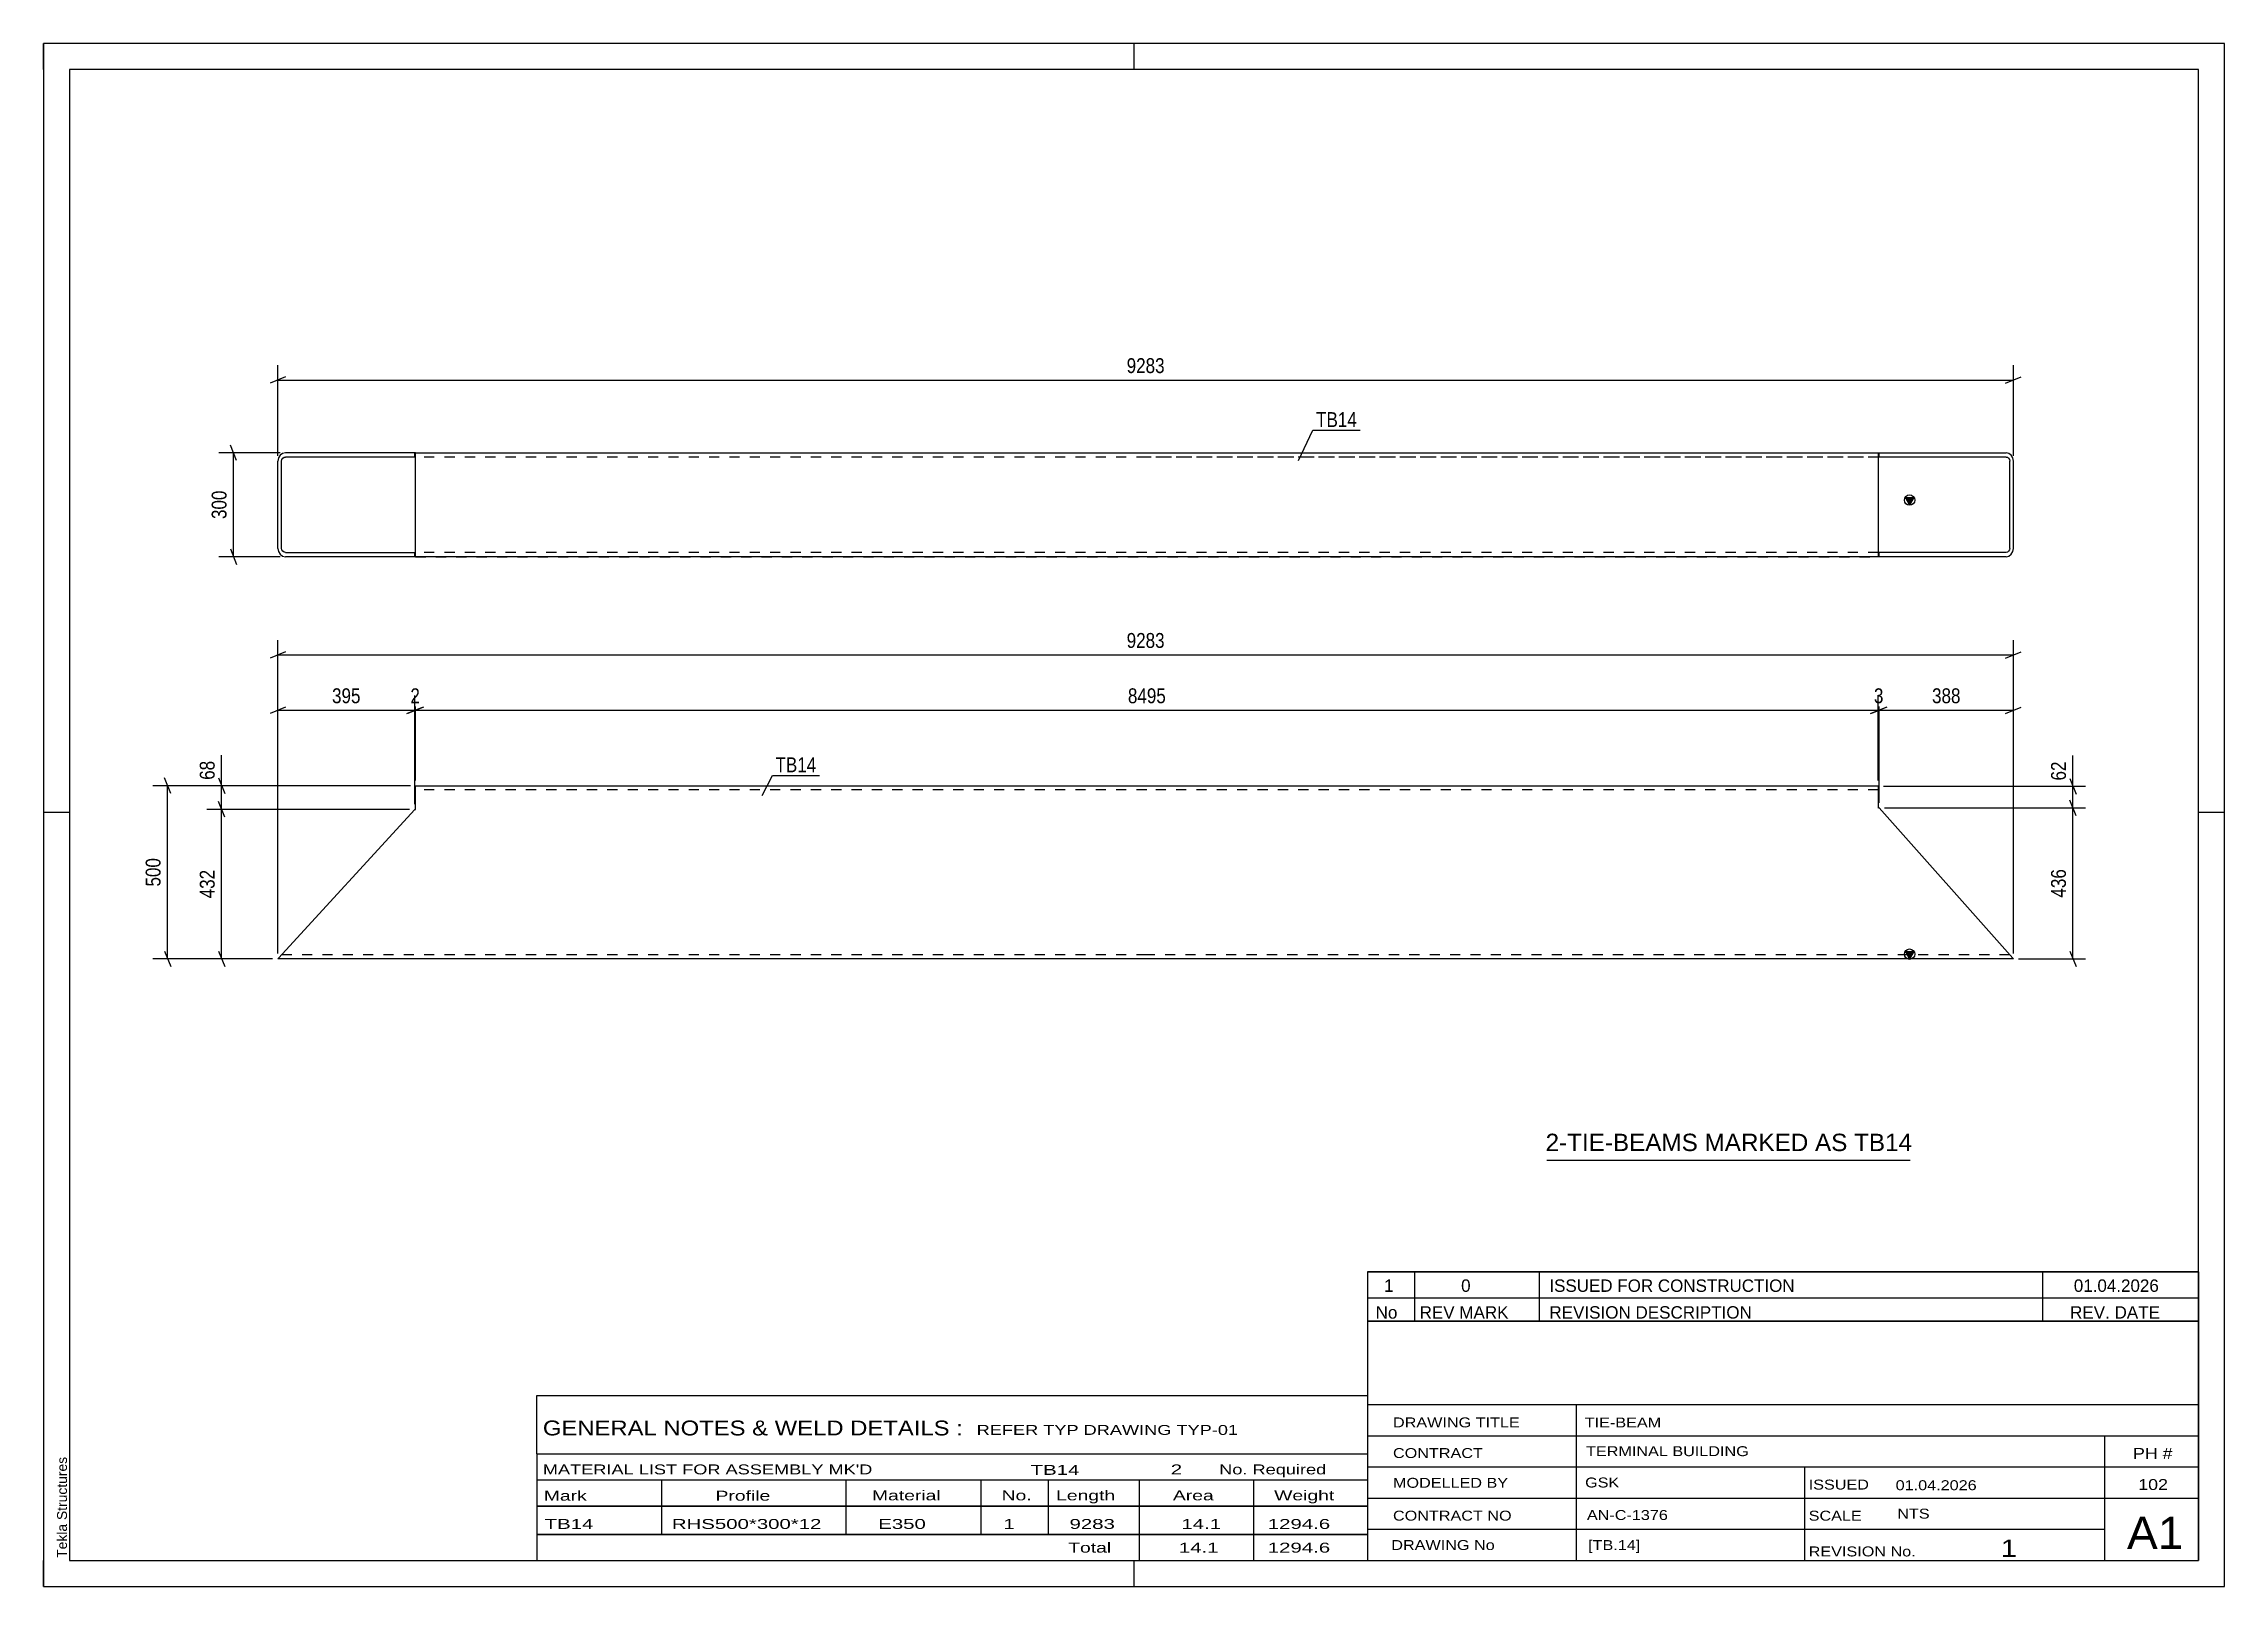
# Model space of a CAD drawing. Header units: millimetres. Extents: x 0 to 420, y 0 to 297.
import ezdxf

# ---------------------------------------------------------------- set-up
doc = ezdxf.new("R2010")
doc.units = ezdxf.units.MM
doc.linetypes.add('DXK_LINE_DOT2', pattern=[3.9198, 1.9599, -1.9599])
doc.styles.add('Arial', font='ARIAL.TTF', dxfattribs={"height": 0.2})
doc.styles.add('Arial Narrow', font='ARIALN.TTF', dxfattribs={"height": 0.2})

# ---------------------------------------------------------------- blocks, each defined once
blk = doc.blocks.new('Unknown-723512499-1163')
at = {"color": 5, "linetype": 'Continuous'}
for p, q in [((420, 297), (0, 297)), ((0, 297), (0, 0)), ((0, 292), (0, 297)), ((210, 292), (210, 297)), ((420, 0), (420, 297)), ((415, 292), (5, 292)), ((5, 292), (5, 5)), ((415, 5), (415, 292)), ((5, 149), (0, 149)), ((420, 149), (415, 149)), ((0, 0), (0, 5)), ((5, 5), (415, 5)), ((210, 0), (210, 5)), ((0, 0), (420, 0))]:
    blk.add_line(p, q, dxfattribs=at)
at = {"color": 174, "linetype": 'Continuous', "style": 'Arial'}
blk.add_text('Tekla Structures', height=1.9102, rotation=90, dxfattribs=at).set_placement((4.5, 5.5))
blk = doc.blocks.new('Part-723512499-1449 - 1443')
at = {"linetype": 'Continuous'}
blk.add_hatch(color=2, dxfattribs=at).paths.add_polyline_path([(359.37, 120.81), (358.57, 122.21), (360.17, 122.21)])
at = {"color": 2, "linetype": 'Continuous'}
for p, q in [((71.64, 154.14), (212.44, 154.14)), ((71.64, 149.53), (71.64, 154.14)), ((212.54, 154.14), (353.34, 154.14)), ((353.34, 154.14), (353.34, 152.54)), ((353.34, 152.54), (353.34, 149.81)), ((45.22, 120.93), (71.47, 149.59)), ((71.47, 149.59), (71.64, 149.53)), ((353.51, 149.87), (353.34, 149.81)), ((379.27, 120.93), (353.51, 149.87)), ((359.37, 120.81), (358.57, 122.21)), ((358.57, 122.21), (360.17, 122.21)), ((360.17, 122.21), (359.37, 120.81)), ((45.11, 120.81), (45.22, 120.93)), ((212.44, 120.81), (45.11, 120.81)), ((379.37, 120.81), (212.54, 120.81)), ((379.37, 120.81), (379.27, 120.93))]:
    blk.add_line(p, q, dxfattribs=at)
at = {"color": 7, "linetype": 'DXK_LINE_DOT2'}
for p, q in [((212.44, 153.34), (71.64, 153.34)), ((353.34, 153.34), (212.54, 153.34)), ((353.34, 154.02), (353.34, 152.54)), ((212.44, 121.61), (45.84, 121.61)), ((378.66, 121.61), (212.54, 121.61))]:
    blk.add_line(p, q, dxfattribs=at)
at = {"color": 2, "linetype": 'Continuous'}
blk.add_circle((359.37, 121.71), 1, dxfattribs=at)
blk = doc.blocks.new('Part-723512499-1421 - 1393')
at = {"linetype": 'Continuous'}
blk.add_hatch(color=2, dxfattribs=at).paths.add_polyline_path([(359.37, 208.22), (358.57, 209.62), (360.17, 209.62)])
at = {"color": 2, "linetype": 'Continuous'}
for p, q in [((45.22, 217.24), (45.11, 216.62)), ((45.11, 199.82), (45.11, 216.62)), ((45.54, 217.75), (45.22, 217.24)), ((46.02, 218.1), (45.54, 217.75)), ((45.84, 216.62), (45.9, 216.93)), ((45.84, 199.82), (45.84, 216.62)), ((45.9, 216.93), (46.06, 217.19)), ((46.58, 218.22), (46.02, 218.1)), ((46.06, 217.19), (46.3, 217.36)), ((46.3, 217.36), (46.58, 217.42)), ((71.64, 218.22), (46.58, 218.22)), ((71.64, 217.42), (46.58, 217.42)), ((71.47, 217.42), (71.47, 218.22)), ((71.64, 198.22), (71.64, 218.22)), ((71.64, 218.22), (212.44, 218.22)), ((212.54, 218.22), (377.95, 218.22)), ((353.34, 218.22), (353.34, 198.22)), ((377.95, 217.42), (353.34, 217.42)), ((353.51, 217.42), (353.51, 218.22)), ((378.49, 218.1), (377.95, 218.22)), ((377.95, 217.42), (378.22, 217.36)), ((378.22, 217.36), (378.45, 217.19)), ((378.45, 217.19), (378.61, 216.93)), ((378.96, 217.75), (378.49, 218.1)), ((378.61, 216.93), (378.66, 216.62)), ((378.66, 199.82), (378.66, 216.62)), ((379.27, 217.24), (378.96, 217.75)), ((379.37, 216.62), (379.27, 217.24)), ((379.37, 199.82), (379.37, 216.62)), ((359.37, 208.22), (358.57, 209.62)), ((358.57, 209.62), (360.17, 209.62)), ((360.17, 209.62), (359.37, 208.22)), ((45.11, 199.82), (45.22, 199.21)), ((45.22, 199.21), (45.54, 198.69)), ((45.54, 198.69), (46.02, 198.35)), ((45.9, 199.52), (45.84, 199.82)), ((46.06, 199.26), (45.9, 199.52)), ((46.02, 198.35), (46.58, 198.22)), ((46.3, 199.08), (46.06, 199.26)), ((46.58, 199.02), (46.3, 199.08)), ((46.58, 199.02), (71.64, 199.02)), ((71.64, 198.22), (46.58, 198.22)), ((71.47, 198.22), (71.47, 199.02)), ((212.44, 198.22), (71.64, 198.22)), ((377.95, 198.22), (212.54, 198.22)), ((377.95, 199.02), (353.34, 199.02)), ((353.51, 198.22), (353.51, 199.02)), ((378.22, 199.08), (377.95, 199.02)), ((377.95, 198.22), (378.49, 198.35)), ((378.45, 199.26), (378.22, 199.08)), ((378.61, 199.52), (378.45, 199.26)), ((378.49, 198.35), (378.96, 198.69)), ((378.66, 199.82), (378.61, 199.52)), ((378.96, 198.69), (379.27, 199.21)), ((379.27, 199.21), (379.37, 199.82))]:
    blk.add_line(p, q, dxfattribs=at)
at = {"color": 7, "linetype": 'DXK_LINE_DOT2'}
for p, q in [((212.44, 217.42), (71.64, 217.42)), ((212.44, 217.42), (71.64, 217.42)), ((377.95, 217.42), (212.54, 217.42)), ((353.34, 217.42), (212.54, 217.42)), ((212.44, 199.02), (71.64, 199.02)), ((212.44, 199.02), (71.64, 199.02)), ((71.64, 198.22), (212.44, 198.22)), ((353.34, 199.02), (212.54, 199.02)), ((353.34, 199.02), (212.54, 199.02)), ((212.54, 198.22), (353.51, 198.22))]:
    blk.add_line(p, q, dxfattribs=at)
at = {"color": 2, "linetype": 'Continuous'}
blk.add_circle((359.37, 209.12), 1, dxfattribs=at)
blk = doc.blocks.new('StraightDimension-723512499-1509 - 1443')
at = {"color": 7, "linetype": 'Continuous'}
for p, q in [((390.23, 155.52), (391.43, 152.52)), ((354.34, 154.02), (393.23, 154.02)), ((391.43, 148.37), (390.23, 151.37)), ((390.83, 149.87), (390.83, 154.02)), ((354.51, 149.87), (393.23, 149.87))]:
    blk.add_line(p, q, dxfattribs=at)
at = {"color": 0}
blk.add_wipeout([(390.08, 159.4), (385.88, 159.4), (385.88, 154.54), (390.08, 154.54)], dxfattribs=at)
at = {"color": 7, "linetype": 'Continuous'}
blk.add_line((390.83, 154.02), (390.83, 159.93), dxfattribs=at)
blk.add_line((390.83, 154.02), (390.83, 159.93), dxfattribs=at)
at = {"color": 3, "style": 'Arial Narrow'}
blk.add_text('62', height=2.863, rotation=90.0002, dxfattribs=at).set_placement((389.48, 155.14))
blk = doc.blocks.new('StraightDimension-723512499-1884 - 1443')
at = {"color": 7, "linetype": 'Continuous'}
for p, q in [((70.47, 149.59), (31.44, 149.59)), ((34.89, 148.09), (33.69, 151.09)), ((34.29, 120.81), (34.29, 149.59)), ((33.69, 122.31), (34.89, 119.31)), ((44.11, 120.81), (31.44, 120.81))]:
    blk.add_line(p, q, dxfattribs=at)
at = {"color": 0}
blk.add_wipeout([(33.54, 138.54), (29.34, 138.54), (29.34, 131.86), (33.54, 131.86)], dxfattribs=at)
at = {"color": 3, "style": 'Arial Narrow'}
blk.add_text('432', height=2.863, rotation=90.0002, dxfattribs=at).set_placement((32.94, 132.46))
blk = doc.blocks.new('StraightDimension-723512499-1458 - 1443')
at = {"color": 7, "linetype": 'Continuous'}
for p, q in [((45.11, 121.81), (45.11, 182.17)), ((379.37, 121.81), (379.37, 182.17)), ((46.61, 179.92), (43.61, 178.72)), ((45.11, 179.32), (379.37, 179.32)), ((377.87, 178.72), (380.87, 179.92))]:
    blk.add_line(p, q, dxfattribs=at)
at = {"color": 0}
blk.add_wipeout([(216.5, 180.07), (216.5, 184.27), (207.99, 184.27), (207.99, 180.07)], dxfattribs=at)
at = {"color": 3, "style": 'Arial Narrow'}
blk.add_text('9283', height=2.863, dxfattribs=at).set_placement((208.59, 180.67))
blk = doc.blocks.new('StraightDimension-723512499-1502 - 1443')
at = {"color": 7, "linetype": 'Continuous'}
for p, q in [((391.43, 148.37), (390.23, 151.37)), ((354.51, 149.87), (393.23, 149.87)), ((390.83, 120.81), (390.83, 149.87)), ((390.23, 122.31), (391.43, 119.31)), ((380.37, 120.81), (393.23, 120.81))]:
    blk.add_line(p, q, dxfattribs=at)
at = {"color": 0}
blk.add_wipeout([(390.08, 138.68), (385.88, 138.68), (385.88, 132), (390.08, 132)], dxfattribs=at)
at = {"color": 3, "style": 'Arial Narrow'}
blk.add_text('436', height=2.863, rotation=90.0002, dxfattribs=at).set_placement((389.48, 132.6))
blk = doc.blocks.new('StraightDimension-723512499-1872 - 1443')
at = {"color": 7, "linetype": 'Continuous'}
for p, q in [((24.47, 152.64), (23.27, 155.64)), ((70.64, 154.14), (21.02, 154.14)), ((23.87, 120.81), (23.87, 154.14)), ((23.27, 122.31), (24.47, 119.31)), ((44.11, 120.81), (21.02, 120.81))]:
    blk.add_line(p, q, dxfattribs=at)
at = {"color": 0}
blk.add_wipeout([(23.12, 140.82), (18.92, 140.82), (18.92, 134.13), (23.12, 134.13)], dxfattribs=at)
at = {"color": 3, "style": 'Arial Narrow'}
blk.add_text('500', height=2.863, rotation=90.0002, dxfattribs=at).set_placement((22.52, 134.73))
blk = doc.blocks.new('StraightDimension-723512499-1883 - 1443')
at = {"color": 7, "linetype": 'Continuous'}
for p, q in [((33.69, 155.64), (34.89, 152.64)), ((70.64, 154.14), (31.44, 154.14)), ((34.29, 149.59), (34.29, 154.14)), ((70.47, 149.59), (31.44, 149.59)), ((34.89, 148.09), (33.69, 151.09))]:
    blk.add_line(p, q, dxfattribs=at)
at = {"color": 0}
blk.add_wipeout([(33.54, 159.52), (29.34, 159.52), (29.34, 154.67), (33.54, 154.67)], dxfattribs=at)
at = {"color": 7, "linetype": 'Continuous'}
blk.add_line((34.29, 154.14), (34.29, 160.05), dxfattribs=at)
blk.add_line((34.29, 154.14), (34.29, 160.05), dxfattribs=at)
at = {"color": 3, "style": 'Arial Narrow'}
blk.add_text('68', height=2.863, rotation=90.0002, dxfattribs=at).set_placement((32.94, 155.27))
blk = doc.blocks.new('StraightDimension-723512499-1903 - 1443')
at = {"color": 7, "linetype": 'Continuous'}
for p, q in [((355.01, 169.27), (352.01, 168.07)), ((353.51, 150.87), (353.51, 171.52)), ((353.51, 168.67), (379.37, 168.67)), ((377.87, 168.07), (380.87, 169.27)), ((379.37, 121.81), (379.37, 171.52))]:
    blk.add_line(p, q, dxfattribs=at)
at = {"color": 0}
blk.add_wipeout([(369.78, 169.42), (369.78, 173.62), (363.1, 173.62), (363.1, 169.42)], dxfattribs=at)
at = {"color": 3, "style": 'Arial Narrow'}
blk.add_text('388', height=2.863, dxfattribs=at).set_placement((363.7, 170.02))
blk = doc.blocks.new('StraightDimension-723512499-1904 - 1443')
at = {"color": 7, "linetype": 'Continuous'}
for p, q in [((351.84, 168.07), (354.84, 169.27)), ((355.01, 169.27), (352.01, 168.07)), ((353.34, 155.14), (353.34, 171.52)), ((353.34, 168.67), (353.51, 168.67)), ((353.51, 150.87), (353.51, 171.52))]:
    blk.add_line(p, q, dxfattribs=at)
at = {"color": 0}
blk.add_wipeout([(354.94, 169.42), (354.94, 173.62), (351.91, 173.62), (351.91, 169.42)], dxfattribs=at)
at = {"color": 3, "style": 'Arial Narrow'}
blk.add_text('3', height=2.86, dxfattribs=at).set_placement((352.51, 170.02))
blk = doc.blocks.new('StraightDimension-723512499-1905 - 1443')
at = {"color": 7, "linetype": 'Continuous'}
for p, q in [((73.14, 169.27), (70.14, 168.07)), ((71.64, 155.14), (71.64, 171.52)), ((71.64, 168.67), (353.34, 168.67)), ((351.84, 168.07), (354.84, 169.27)), ((353.34, 155.14), (353.34, 171.52))]:
    blk.add_line(p, q, dxfattribs=at)
at = {"color": 0}
blk.add_wipeout([(216.75, 169.42), (216.75, 173.62), (208.23, 173.62), (208.23, 169.42)], dxfattribs=at)
at = {"color": 3, "style": 'Arial Narrow'}
blk.add_text('8495', height=2.863, dxfattribs=at).set_placement((208.83, 170.02))
blk = doc.blocks.new('StraightDimension-723512499-1906 - 1443')
at = {"color": 7, "linetype": 'Continuous'}
for p, q in [((69.97, 168.07), (72.97, 169.27)), ((73.14, 169.27), (70.14, 168.07)), ((71.47, 150.59), (71.47, 171.52)), ((71.47, 168.67), (71.64, 168.67)), ((71.64, 155.14), (71.64, 171.52))]:
    blk.add_line(p, q, dxfattribs=at)
at = {"color": 0}
blk.add_wipeout([(73.07, 169.42), (73.07, 173.62), (70.04, 173.62), (70.04, 169.42)], dxfattribs=at)
at = {"color": 3, "style": 'Arial Narrow'}
blk.add_text('2', height=2.86, dxfattribs=at).set_placement((70.64, 170.02))
blk = doc.blocks.new('StraightDimension-723512499-1907 - 1443')
at = {"color": 7, "linetype": 'Continuous'}
for p, q in [((46.61, 169.27), (43.61, 168.07)), ((45.11, 121.81), (45.11, 171.52)), ((45.11, 168.67), (71.47, 168.67)), ((69.97, 168.07), (72.97, 169.27)), ((71.47, 150.59), (71.47, 171.52))]:
    blk.add_line(p, q, dxfattribs=at)
at = {"color": 0}
blk.add_wipeout([(61.63, 169.42), (61.63, 173.62), (54.95, 173.62), (54.95, 169.42)], dxfattribs=at)
at = {"color": 3, "style": 'Arial Narrow'}
blk.add_text('395', height=2.863, dxfattribs=at).set_placement((55.55, 170.02))
blk = doc.blocks.new('StraightDimension-723512499-1424 - 1393')
at = {"color": 7, "linetype": 'Continuous'}
for p, q in [((46.61, 232.83), (43.61, 231.63)), ((45.11, 217.62), (45.11, 235.08)), ((45.11, 232.23), (379.37, 232.23)), ((377.87, 231.63), (380.87, 232.83)), ((379.37, 217.62), (379.37, 235.08))]:
    blk.add_line(p, q, dxfattribs=at)
at = {"color": 0}
blk.add_wipeout([(216.5, 232.98), (216.5, 237.18), (207.99, 237.18), (207.99, 232.98)], dxfattribs=at)
at = {"color": 3, "style": 'Arial Narrow'}
blk.add_text('9283', height=2.863, dxfattribs=at).set_placement((208.59, 233.58))
blk = doc.blocks.new('StraightDimension-723512499-1952 - 1393')
at = {"color": 7, "linetype": 'Continuous'}
for p, q in [((37.18, 216.72), (35.98, 219.72)), ((45.58, 218.22), (33.73, 218.22)), ((36.58, 198.22), (36.58, 218.22)), ((45.58, 198.22), (33.73, 198.22)), ((35.98, 199.72), (37.18, 196.72))]:
    blk.add_line(p, q, dxfattribs=at)
at = {"color": 0}
blk.add_wipeout([(35.83, 211.57), (31.63, 211.57), (31.63, 204.88), (35.83, 204.88)], dxfattribs=at)
at = {"color": 3, "style": 'Arial Narrow'}
blk.add_text('300', height=2.863, rotation=90.0002, dxfattribs=at).set_placement((35.23, 205.48))
blk = doc.blocks.new('Unknown-723512499-2135')
at = {"color": 7, "linetype": 'Continuous'}
for p, q in [((255, 60.55), (415, 60.55)), ((415, 60.55), (255, 60.55)), ((255, 60.55), (255, 55.55)), ((264, 60.55), (264, 55.55)), ((288, 60.55), (288, 55.55)), ((385, 60.55), (385, 55.55)), ((415, 60.55), (415, 55.55)), ((255, 55.55), (415, 55.55)), ((255, 55.55), (255, 51.05)), ((255, 55.55), (415, 55.55)), ((264, 55.55), (264, 51.05)), ((288, 55.55), (288, 51.05)), ((385, 55.55), (385, 51.05)), ((415, 55.55), (415, 51.05)), ((415, 51.05), (255, 51.05))]:
    blk.add_line(p, q, dxfattribs=at)
at = {"color": 7, "linetype": 'Continuous', "style": 'Arial Narrow'}
for s, height, width, p in [('1', 2.39, 1.196471, (258.16, 56.7)), ('0', 2.39, 1.196471, (273, 56.7)), ('ISSUED FOR CONSTRUCTION', 2.3861, 1.196471, (290, 56.7)), ('01.04.2026', 2.386, 1.196471, (391, 56.7)), ('No', 2.386, 1.2, (256.54, 51.55)), ('REV MARK', 2.386, 1.2, (265, 51.55)), ('REVISION DESCRIPTION', 2.3861, 1.2, (290, 51.55)), ('REV. DATE', 2.386, 1.2, (390.28, 51.55))]:
    blk.add_text(s, height=height, dxfattribs=dict(at, width=width)).set_placement(p)
blk = doc.blocks.new('Unknown-723512499-2134')
at = {"color": 7, "linetype": 'Continuous'}
for p, q in [((255, 51.05), (255, 5)), ((255, 51.05), (415, 51.05)), ((415, 51), (415, 5)), ((255, 35), (415, 35)), ((295.14, 35), (295.14, 5)), ((255, 29), (415, 29)), ((397, 5.05), (397, 29.05)), ((255, 23), (415, 23)), ((339.14, 23), (339.14, 5)), ((255, 17), (415, 17)), ((255, 11), (397, 11)), ((255, 5), (415, 5))]:
    blk.add_line(p, q, dxfattribs=at)
at = {"color": 7, "style": 'Arial Narrow'}
for s, height, width, p in [('DRAWING TITLE', 1.9089, 1.425378, (259.88, 30.61)), ('TIE-BEAM', 1.909, 1.425378, (296.81, 30.59)), ('CONTRACT', 1.909, 1.425378, (259.88, 24.71)), ('TERMINAL BUILDING', 1.9089, 1.425378, (297.06, 25.07)), ('MODELLED BY', 1.9089, 1.425378, (259.88, 18.98)), ('GSK', 1.909, 1.425378, (296.88, 19.04)), ('ISSUED', 1.909, 1.425378, (339.94, 18.64)), ('01.04.2026', 1.909, 1.425378, (356.69, 18.52)), ('CONTRACT NO', 1.9089, 1.425378, (259.88, 12.66)), ('AN-C-1376', 1.909, 1.425378, (297.23, 12.78)), ('SCALE', 1.909, 1.425378, (339.94, 12.65)), ('A1', 6.204, 1.25, (401.24, 7.2)), ('DRAWING No', 1.909, 1.425378, (259.56, 7)), ('[TB.14]', 1.909, 1.425378, (297.46, 6.99)), ('1', 3.34, 1.5, (376.91, 5.68)), ('REVISION No.', 1.9089, 1.425378, (339.94, 5.77))]:
    blk.add_text(s, height=height, dxfattribs=dict(at, width=width)).set_placement(p)
at = {"color": 7, "linetype": 'Continuous', "style": 'Arial Narrow'}
for s, height, width, p in [('PH #', 2.1, 1.42538, (402.4, 24.55)), ('102', 2.1, 1.42538, (403.41, 18.55)), ('NTS', 1.909, 1.425378, (357, 13.05))]:
    blk.add_text(s, height=height, dxfattribs=dict(at, width=width)).set_placement(p)
blk = doc.blocks.new('Unknown-723512499-2136')
at = {"color": 7, "linetype": 'Continuous'}
for p, q in [((95, 36.75), (255, 36.75)), ((95, 25.5), (95, 36.75)), ((255, 36.75), (255, 25.5)), ((95, 25.5), (255, 25.5)), ((95, 25.5), (95, 20.5)), ((255, 25.5), (255, 20.5)), ((95, 20.5), (255, 20.5)), ((95, 20.5), (95, 15.5)), ((119, 20.5), (119, 15.5)), ((154.5, 20.5), (154.5, 15.5)), ((180.5, 20.5), (180.5, 15.5)), ((193.5, 20.5), (193.5, 15.5)), ((211, 20.5), (211, 15.5)), ((233, 20.5), (233, 15.5)), ((255, 20.5), (255, 15.5)), ((95, 15.5), (255, 15.5)), ((95, 15.45), (95, 10.05)), ((95, 15.45), (255, 15.45)), ((119, 15.5), (119, 10)), ((154.5, 15.5), (154.5, 10)), ((180.5, 15.5), (180.5, 10)), ((193.5, 15.5), (193.5, 10)), ((211, 15.5), (211, 10)), ((233, 15.5), (233, 10)), ((255, 15.45), (255, 10.05)), ((95, 10.05), (255, 10.05)), ((95, 10), (255, 10)), ((95, 10), (95, 5)), ((211, 10), (211, 5)), ((233, 10), (233, 5)), ((255, 10), (255, 5)), ((95, 5), (255, 5))]:
    blk.add_line(p, q, dxfattribs=at)
at = {"color": 7, "style": 'Arial Narrow'}
for s, height, width, p in [('GENERAL NOTES & WELD DETAILS :', 2.8633, 1.4, (96.15, 29.06)), ('REFER TYP DRAWING TYP-01', 1.9089, 1.6, (179.7, 29.16)), ("MATERIAL LIST FOR ASSEMBLY MK'D", 1.9089, 1.6, (96.15, 21.56)), ('TB14', 1.909, 1.794707, (190.1, 21.47)), ('2', 1.91, 1.794707, (217.08, 21.56)), ('No. Required', 1.9089, 1.6, (226.41, 21.56)), ('Mark', 1.909, 1.7, (96.34, 16.5)), ('Profile', 1.909, 1.7, (129.41, 16.5)), ('Material', 1.909, 1.7, (159.54, 16.56)), ('No.', 1.909, 1.7, (184.5, 16.56)), ('Length', 1.909, 1.7, (195, 16.56)), ('Area', 1.909, 1.7, (217.5, 16.56)), ('Weight', 1.909, 1.7, (237, 16.56))]:
    blk.add_text(s, height=height, dxfattribs=dict(at, width=width)).set_placement(p)
at = {"color": 7, "linetype": 'Continuous', "style": 'Arial Narrow'}
for s, height, width, p in [('TB14', 1.909, 1.794707, (96.5, 11.06)), ('RHS500*300*12', 1.9089, 1.794707, (121, 11.06)), ('E350', 1.909, 1.794707, (160.74, 11.06)), ('1', 1.91, 1.794707, (184.86, 11.06)), ('9283', 1.909, 1.794707, (197.58, 11.06)), ('14.1', 1.909, 1.794707, (219.13, 11.06)), ('1294.6', 1.909, 1.794707, (235.77, 11.06)), ('Total', 1.909, 1.7, (197.33, 6.5)), ('14.1', 1.909, 1.794707, (218.64, 6.5)), ('1294.6', 1.909, 1.794707, (235.77, 6.5))]:
    blk.add_text(s, height=height, dxfattribs=dict(at, width=width)).set_placement(p)
blk = doc.blocks.new('Unknown-723512499-2137')
at = {"color": 7, "linetype": 'Continuous'}
blk.add_line((289.5, 82.05), (359.5, 82.05), dxfattribs=at)
at = {"color": 7, "style": 'Arial'}
blk.add_text('2-TIE-BEAMS MARKED AS TB14', height=3.3428, dxfattribs=at).set_placement((289.27, 83.8))
blk = doc.blocks.new('Mark-723512499-1445 - 1443')
at = {"color": 0}
blk.add_wipeout([(148.81, 156.73), (148.81, 159.73), (140.95, 159.73), (140.95, 156.73)], dxfattribs=at)
blk.add_wipeout([(148.81, 156.73), (148.81, 159.73), (140.95, 159.73), (140.95, 156.73)], dxfattribs=at)
at = {"color": 30, "linetype": 'Continuous'}
for p, q in [((138.37, 152.27), (140.35, 156.13)), ((140.35, 156.13), (149.41, 156.13))]:
    blk.add_line(p, q, dxfattribs=at)
at = {"color": 3, "style": 'Arial Narrow'}
blk.add_text('TB14', height=2.863, dxfattribs=at).set_placement((140.95, 156.73))
blk = doc.blocks.new('Mark-723512499-1416 - 1393')
at = {"color": 0}
blk.add_wipeout([(252.93, 223.19), (252.93, 226.19), (245.07, 226.19), (245.07, 223.19)], dxfattribs=at)
blk.add_wipeout([(252.93, 223.19), (252.93, 226.19), (245.07, 226.19), (245.07, 223.19)], dxfattribs=at)
at = {"color": 30, "linetype": 'Continuous'}
for p, q in [((241.7, 216.73), (244.47, 222.59)), ((244.47, 222.59), (253.53, 222.59))]:
    blk.add_line(p, q, dxfattribs=at)
at = {"color": 3, "style": 'Arial Narrow'}
blk.add_text('TB14', height=2.863, dxfattribs=at).set_placement((245.07, 223.19))

msp = doc.modelspace()

# ---------------------------------------------------------------- block references
for name in ['Unknown-723512499-1163', 'Part-723512499-1421 - 1393', 'Part-723512499-1449 - 1443', 'Unknown-723512499-2137', 'Unknown-723512499-2135', 'Unknown-723512499-2134', 'Unknown-723512499-2136']:
    msp.add_blockref(name, (0, 0))

# ---------------------------------------------------------------- next in the draw order: block references
for name in ['StraightDimension-723512499-1424 - 1393', 'StraightDimension-723512499-1509 - 1443', 'StraightDimension-723512499-1884 - 1443']:
    msp.add_blockref(name, (0, 0))

# ---------------------------------------------------------------- next in the draw order: block references
for name in ['Mark-723512499-1416 - 1393', 'StraightDimension-723512499-1952 - 1393', 'StraightDimension-723512499-1458 - 1443']:
    msp.add_blockref(name, (0, 0))

# ---------------------------------------------------------------- next in the draw order: block references
for name in ['StraightDimension-723512499-1872 - 1443', 'StraightDimension-723512499-1502 - 1443']:
    msp.add_blockref(name, (0, 0))

# ---------------------------------------------------------------- next in the draw order: block references
for name in ['StraightDimension-723512499-1903 - 1443', 'StraightDimension-723512499-1883 - 1443']:
    msp.add_blockref(name, (0, 0))

# ---------------------------------------------------------------- next in the draw order: block references
msp.add_blockref('StraightDimension-723512499-1904 - 1443', (0, 0))

# ---------------------------------------------------------------- next in the draw order: block references
msp.add_blockref('StraightDimension-723512499-1905 - 1443', (0, 0))

# ---------------------------------------------------------------- next in the draw order: block references
for name in ['StraightDimension-723512499-1906 - 1443', 'Mark-723512499-1445 - 1443']:
    msp.add_blockref(name, (0, 0))

# ---------------------------------------------------------------- next in the draw order: block references
msp.add_blockref('StraightDimension-723512499-1907 - 1443', (0, 0))

doc.saveas('drawing.dxf')
